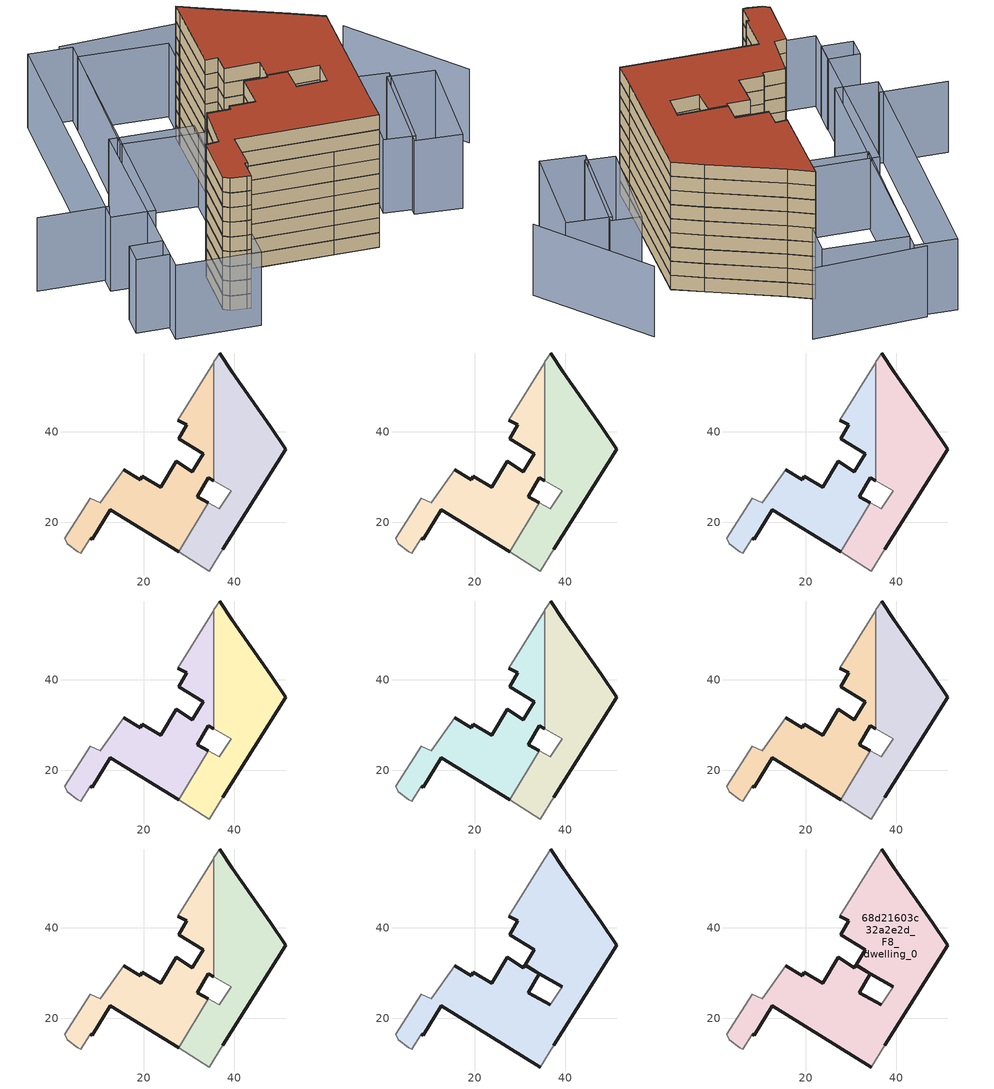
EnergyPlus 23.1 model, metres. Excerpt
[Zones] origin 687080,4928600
68d21603c32a2e2d_F0_dwelling_0
 floor ground (EU_floor_Construction): 27.76,13.46 34.31,24.34 31.87,25.7 34.3,29.91 35.56,29.17 35.56,55.42 35.36,55.11 27.61,42.58 29.59,41.55 27.78,38.45 33.19,35.19 30.81,31.23 27.18,33.52 23.81,27.79 19.72,30.21 19.27,29.44 15.6,31.6 10.41,24.39 8.26,25.37 2.57,16.49 3.14,15.31 5.43,13.56 6.15,13.18 8.18,16.55 8.71,16.24 12.63,22.82 z0
 wall outside (EU_wall_Construction): 35.56,29.17 34.3,29.91 31.87,25.7 34.31,24.34 / 27.76,13.46 12.63,22.82 8.71,16.24 8.18,16.55 / 15.6,31.6 19.27,29.44 19.72,30.21 23.81,27.79 27.18,33.52 30.81,31.23 33.19,35.19 27.78,38.45 29.59,41.55 27.61,42.58 z0:3
 wall adiabatic (EU_wall_Construction): 27.61,42.58 35.36,55.11 35.56,55.42 / 8.18,16.55 6.15,13.18 5.43,13.56 3.14,15.31 2.57,16.49 8.26,25.37 10.41,24.39 15.6,31.6 / 34.31,24.34 27.76,13.46 z0:3
 wall to 68d21603c32a2e2d_F0_dwelling_1 (EU_wall_Construction): 35.56,55.42 35.56,29.17 z0:3
68d21603c32a2e2d_F0_dwelling_1
 floor ground (EU_floor_Construction): 37.5,14.1 51.44,36.17 48.02,41.21 39.54,53.13 36.79,57.41 35.56,55.42 35.56,29.17 39.33,26.98 36.73,22.99 34.31,24.34 27.76,13.46 34.54,9.27 z0
 wall outside (EU_wall_Construction): 36.79,57.41 39.54,53.13 48.02,41.21 51.44,36.17 37.5,14.1 z0:3
 wall adiabatic (EU_wall_Construction): 37.5,14.1 34.54,9.27 27.76,13.46 34.31,24.34 36.73,22.99 39.33,26.98 35.56,29.17 / 35.56,55.42 36.79,57.41 z0:3
68d21603c32a2e2d_F1_dwelling_0
 floor to 68d21603c32a2e2d_F0_dwelling_0 (EU_floor_Construction): 27.76,13.46 34.31,24.34 31.87,25.7 34.3,29.91 35.56,29.17 35.56,55.42 35.36,55.11 27.61,42.58 29.59,41.55 27.78,38.45 33.19,35.19 30.81,31.23 27.18,33.52 23.81,27.79 19.72,30.21 19.27,29.44 15.6,31.6 10.41,24.39 8.26,25.37 2.57,16.49 3.14,15.31 5.43,13.56 6.15,13.18 8.18,16.55 8.71,16.24 12.63,22.82 z3
 wall outside (EU_wall_Construction): 35.56,29.17 34.3,29.91 31.87,25.7 34.31,24.34 / 27.76,13.46 12.63,22.82 8.71,16.24 8.18,16.55 / 15.6,31.6 19.27,29.44 19.72,30.21 23.81,27.79 27.18,33.52 30.81,31.23 33.19,35.19 27.78,38.45 29.59,41.55 27.61,42.58 z3:6
 wall adiabatic (EU_wall_Construction): 27.61,42.58 35.36,55.11 35.56,55.42 / 8.18,16.55 6.15,13.18 5.43,13.56 3.14,15.31 2.57,16.49 8.26,25.37 10.41,24.39 15.6,31.6 / 34.31,24.34 27.76,13.46 z3:6
 wall to 68d21603c32a2e2d_F1_dwelling_1 (EU_wall_Construction): 35.56,55.42 35.56,29.17 z3:6
68d21603c32a2e2d_F1_dwelling_1
 floor to 68d21603c32a2e2d_F0_dwelling_1 (EU_floor_Construction): 37.5,14.1 51.44,36.17 48.02,41.21 39.54,53.13 36.79,57.41 35.56,55.42 35.56,29.17 39.33,26.98 36.73,22.99 34.31,24.34 27.76,13.46 34.54,9.27 z3
 wall outside (EU_wall_Construction): 36.79,57.41 39.54,53.13 48.02,41.21 51.44,36.17 37.5,14.1 z3:6
 wall adiabatic (EU_wall_Construction): 37.5,14.1 34.54,9.27 27.76,13.46 34.31,24.34 36.73,22.99 39.33,26.98 35.56,29.17 / 35.56,55.42 36.79,57.41 z3:6
68d21603c32a2e2d_F2_dwelling_0
 floor to 68d21603c32a2e2d_F1_dwelling_0 (EU_floor_Construction): 27.76,13.46 34.31,24.34 31.87,25.7 34.3,29.91 35.56,29.17 35.56,55.42 35.36,55.11 27.61,42.58 29.59,41.55 27.78,38.45 33.19,35.19 30.81,31.23 27.18,33.52 23.81,27.79 19.72,30.21 19.27,29.44 15.6,31.6 10.41,24.39 8.26,25.37 2.57,16.49 3.14,15.31 5.43,13.56 6.15,13.18 8.18,16.55 8.71,16.24 12.63,22.82 z6
 wall outside (EU_wall_Construction): 35.56,29.17 34.3,29.91 31.87,25.7 34.31,24.34 / 27.76,13.46 12.63,22.82 8.71,16.24 8.18,16.55 / 15.6,31.6 19.27,29.44 19.72,30.21 23.81,27.79 27.18,33.52 30.81,31.23 33.19,35.19 27.78,38.45 29.59,41.55 27.61,42.58 z6:9
 wall adiabatic (EU_wall_Construction): 27.61,42.58 35.36,55.11 35.56,55.42 / 8.18,16.55 6.15,13.18 5.43,13.56 3.14,15.31 2.57,16.49 8.26,25.37 10.41,24.39 15.6,31.6 / 34.31,24.34 27.76,13.46 z6:9
 wall to 68d21603c32a2e2d_F2_dwelling_1 (EU_wall_Construction): 35.56,55.42 35.56,29.17 z6:9
68d21603c32a2e2d_F2_dwelling_1
 floor to 68d21603c32a2e2d_F1_dwelling_1 (EU_floor_Construction): 37.5,14.1 51.44,36.17 48.02,41.21 39.54,53.13 36.79,57.41 35.56,55.42 35.56,29.17 39.33,26.98 36.73,22.99 34.31,24.34 27.76,13.46 34.54,9.27 z6
 wall outside (EU_wall_Construction): 36.79,57.41 39.54,53.13 48.02,41.21 51.44,36.17 37.5,14.1 z6:9
 wall adiabatic (EU_wall_Construction): 37.5,14.1 34.54,9.27 27.76,13.46 34.31,24.34 36.73,22.99 39.33,26.98 35.56,29.17 / 35.56,55.42 36.79,57.41 z6:9
68d21603c32a2e2d_F3_dwelling_0
 floor to 68d21603c32a2e2d_F2_dwelling_0 (EU_floor_Construction): 27.76,13.46 34.31,24.34 31.87,25.7 34.3,29.91 35.56,29.17 35.56,55.42 35.36,55.11 27.61,42.58 29.59,41.55 27.78,38.45 33.19,35.19 30.81,31.23 27.18,33.52 23.81,27.79 19.72,30.21 19.27,29.44 15.6,31.6 10.41,24.39 8.26,25.37 2.57,16.49 3.14,15.31 5.43,13.56 6.15,13.18 8.18,16.55 8.71,16.24 12.63,22.82 z9
 wall outside (EU_wall_Construction): 35.56,29.17 34.3,29.91 31.87,25.7 34.31,24.34 / 27.76,13.46 12.63,22.82 8.71,16.24 8.18,16.55 / 15.6,31.6 19.27,29.44 19.72,30.21 23.81,27.79 27.18,33.52 30.81,31.23 33.19,35.19 27.78,38.45 29.59,41.55 27.61,42.58 z9:12
 wall adiabatic (EU_wall_Construction): 27.61,42.58 35.36,55.11 35.56,55.42 / 8.18,16.55 6.15,13.18 5.43,13.56 3.14,15.31 2.57,16.49 8.26,25.37 10.41,24.39 15.6,31.6 / 34.31,24.34 27.76,13.46 z9:12
 wall to 68d21603c32a2e2d_F3_dwelling_1 (EU_wall_Construction): 35.56,55.42 35.56,29.17 z9:12
68d21603c32a2e2d_F3_dwelling_1
 floor to 68d21603c32a2e2d_F2_dwelling_1 (EU_floor_Construction): 37.5,14.1 51.44,36.17 48.02,41.21 39.54,53.13 36.79,57.41 35.56,55.42 35.56,29.17 39.33,26.98 36.73,22.99 34.31,24.34 27.76,13.46 34.54,9.27 z9
 wall outside (EU_wall_Construction): 36.79,57.41 39.54,53.13 48.02,41.21 51.44,36.17 37.5,14.1 z9:12
 wall adiabatic (EU_wall_Construction): 37.5,14.1 34.54,9.27 27.76,13.46 34.31,24.34 36.73,22.99 39.33,26.98 35.56,29.17 / 35.56,55.42 36.79,57.41 z9:12
68d21603c32a2e2d_F4_dwelling_0
 floor to 68d21603c32a2e2d_F3_dwelling_0 (EU_floor_Construction): 27.76,13.46 34.31,24.34 31.87,25.7 34.3,29.91 35.56,29.17 35.56,55.42 35.36,55.11 27.61,42.58 29.59,41.55 27.78,38.45 33.19,35.19 30.81,31.23 27.18,33.52 23.81,27.79 19.72,30.21 19.27,29.44 15.6,31.6 10.41,24.39 8.26,25.37 2.57,16.49 3.14,15.31 5.43,13.56 6.15,13.18 8.18,16.55 8.71,16.24 12.63,22.82 z12
 wall outside (EU_wall_Construction): 35.56,29.17 34.3,29.91 31.87,25.7 34.31,24.34 / 27.76,13.46 12.63,22.82 8.71,16.24 8.18,16.55 / 15.6,31.6 19.27,29.44 19.72,30.21 23.81,27.79 27.18,33.52 30.81,31.23 33.19,35.19 27.78,38.45 29.59,41.55 27.61,42.58 z12:15
 wall adiabatic (EU_wall_Construction): 27.61,42.58 35.36,55.11 35.56,55.42 / 8.18,16.55 6.15,13.18 5.43,13.56 3.14,15.31 2.57,16.49 8.26,25.37 10.41,24.39 15.6,31.6 / 34.31,24.34 27.76,13.46 z12:15
 wall to 68d21603c32a2e2d_F4_dwelling_1 (EU_wall_Construction): 35.56,55.42 35.56,29.17 z12:15
68d21603c32a2e2d_F4_dwelling_1
 floor to 68d21603c32a2e2d_F3_dwelling_1 (EU_floor_Construction): 37.5,14.1 51.44,36.17 48.02,41.21 39.54,53.13 36.79,57.41 35.56,55.42 35.56,29.17 39.33,26.98 36.73,22.99 34.31,24.34 27.76,13.46 34.54,9.27 z12
 wall outside (EU_wall_Construction): 36.79,57.41 39.54,53.13 48.02,41.21 51.44,36.17 37.5,14.1 z12:15
 wall adiabatic (EU_wall_Construction): 37.5,14.1 34.54,9.27 27.76,13.46 34.31,24.34 36.73,22.99 39.33,26.98 35.56,29.17 / 35.56,55.42 36.79,57.41 z12:15
68d21603c32a2e2d_F5_dwelling_0
 floor to 68d21603c32a2e2d_F4_dwelling_0 (EU_floor_Construction): 27.76,13.46 34.31,24.34 31.87,25.7 34.3,29.91 35.56,29.17 35.56,55.42 35.36,55.11 27.61,42.58 29.59,41.55 27.78,38.45 33.19,35.19 30.81,31.23 27.18,33.52 23.81,27.79 19.72,30.21 19.27,29.44 15.6,31.6 10.41,24.39 8.26,25.37 2.57,16.49 3.14,15.31 5.43,13.56 6.15,13.18 8.18,16.55 8.71,16.24 12.63,22.82 z15
 wall outside (EU_wall_Construction): 35.56,29.17 34.3,29.91 31.87,25.7 34.31,24.34 / 27.76,13.46 12.63,22.82 8.71,16.24 8.18,16.55 / 15.6,31.6 19.27,29.44 19.72,30.21 23.81,27.79 27.18,33.52 30.81,31.23 33.19,35.19 27.78,38.45 29.59,41.55 27.61,42.58 z15:18
 wall adiabatic (EU_wall_Construction): 27.61,42.58 35.36,55.11 35.56,55.42 / 8.18,16.55 6.15,13.18 5.43,13.56 3.14,15.31 2.57,16.49 8.26,25.37 10.41,24.39 15.6,31.6 / 34.31,24.34 27.76,13.46 z15:18
 wall to 68d21603c32a2e2d_F5_dwelling_1 (EU_wall_Construction): 35.56,55.42 35.56,29.17 z15:18
68d21603c32a2e2d_F5_dwelling_1
 floor to 68d21603c32a2e2d_F4_dwelling_1 (EU_floor_Construction): 37.5,14.1 51.44,36.17 48.02,41.21 39.54,53.13 36.79,57.41 35.56,55.42 35.56,29.17 39.33,26.98 36.73,22.99 34.31,24.34 27.76,13.46 34.54,9.27 z15
 wall outside (EU_wall_Construction): 36.79,57.41 39.54,53.13 48.02,41.21 51.44,36.17 37.5,14.1 z15:18
 wall adiabatic (EU_wall_Construction): 37.5,14.1 34.54,9.27 27.76,13.46 34.31,24.34 36.73,22.99 39.33,26.98 35.56,29.17 / 35.56,55.42 36.79,57.41 z15:18
68d21603c32a2e2d_F6_dwelling_0
 floor to 68d21603c32a2e2d_F5_dwelling_0 (EU_floor_Construction): 27.76,13.46 34.31,24.34 31.87,25.7 34.3,29.91 35.56,29.17 35.56,55.42 35.36,55.11 27.61,42.58 29.59,41.55 27.78,38.45 33.19,35.19 30.81,31.23 27.18,33.52 23.81,27.79 19.72,30.21 19.27,29.44 15.6,31.6 10.41,24.39 8.26,25.37 2.57,16.49 3.14,15.31 5.43,13.56 6.15,13.18 8.18,16.55 8.71,16.24 12.63,22.82 z18
 wall outside (EU_wall_Construction): 35.56,29.17 34.3,29.91 31.87,25.7 34.31,24.34 / 27.76,13.46 12.63,22.82 8.71,16.24 8.18,16.55 / 15.6,31.6 19.27,29.44 19.72,30.21 23.81,27.79 27.18,33.52 30.81,31.23 33.19,35.19 27.78,38.45 29.59,41.55 27.61,42.58 z18:21
 wall adiabatic (EU_wall_Construction): 27.61,42.58 35.36,55.11 35.56,55.42 / 8.18,16.55 6.15,13.18 5.43,13.56 3.14,15.31 2.57,16.49 8.26,25.37 10.41,24.39 15.6,31.6 / 34.31,24.34 27.76,13.46 z18:21
 wall to 68d21603c32a2e2d_F6_dwelling_1 (EU_wall_Construction): 35.56,55.42 35.56,29.17 z18:21
 roof outside (EU_roof_Construction): 34.3,29.9 34.28,29.86 31.13,31.75 30.81,31.23 31.15,31.79 z21
68d21603c32a2e2d_F6_dwelling_1
 floor to 68d21603c32a2e2d_F5_dwelling_1 (EU_floor_Construction): 37.5,14.1 51.44,36.17 48.02,41.21 39.54,53.13 36.79,57.41 35.56,55.42 35.56,29.17 39.33,26.98 36.73,22.99 34.31,24.34 27.76,13.46 34.54,9.27 z18
 wall outside (EU_wall_Construction): 36.79,57.41 39.54,53.13 48.02,41.21 51.44,36.17 37.5,14.1 z18:21
 wall adiabatic (EU_wall_Construction): 37.5,14.1 34.54,9.27 27.76,13.46 34.31,24.34 36.73,22.99 39.33,26.98 35.56,29.17 / 35.56,55.42 36.79,57.41 z18:21
68d21603c32a2e2d_F7_dwelling_0
 floor to 68d21603c32a2e2d_F6_dwelling_0 (EU_floor_Construction): 35.56,29.17 35.56,55.42 35.36,55.11 27.61,42.58 29.59,41.55 27.78,38.45 33.19,35.19 31.15,31.79 34.3,29.91 z21; 27.76,13.46 34.31,24.34 31.87,25.7 34.28,29.86 31.13,31.75 30.81,31.23 27.18,33.52 23.81,27.79 19.72,30.21 19.27,29.44 15.6,31.6 10.41,24.39 8.26,25.37 2.57,16.49 3.14,15.31 5.43,13.56 6.15,13.18 8.18,16.55 8.71,16.24 12.63,22.82 z21
 floor to 68d21603c32a2e2d_F6_dwelling_1 (EU_floor_Construction): 37.5,14.1 51.44,36.17 48.02,41.21 39.54,53.13 36.79,57.41 35.56,55.42 35.56,29.17 39.33,26.98 36.73,22.99 34.31,24.34 27.76,13.46 34.54,9.27 z21
 wall outside (EU_wall_Construction): 39.33,26.98 34.3,29.9 31.15,31.79 33.19,35.19 27.78,38.45 29.59,41.55 27.61,42.58 / 36.79,57.41 39.54,53.13 48.02,41.21 51.44,36.17 37.5,14.1 / 34.54,9.27 12.63,22.82 8.71,16.24 8.18,16.55 / 15.6,31.6 19.27,29.44 19.72,30.21 23.81,27.79 27.18,33.52 30.81,31.23 31.13,31.75 34.28,29.86 31.87,25.7 36.73,22.99 z21:24
 wall adiabatic (EU_wall_Construction): 36.73,22.99 39.33,26.98 / 27.61,42.58 35.36,55.11 36.79,57.41 / 37.5,14.1 34.54,9.27 / 8.18,16.55 6.15,13.18 5.43,13.56 3.14,15.31 2.57,16.49 8.26,25.37 10.41,24.39 15.6,31.6 z21:24
68d21603c32a2e2d_F8_dwelling_0
 floor to 68d21603c32a2e2d_F7_dwelling_0 (EU_floor_Construction): 37.5,14.1 51.44,36.17 48.02,41.21 39.54,53.13 36.79,57.41 35.36,55.11 27.61,42.58 29.59,41.55 27.78,38.45 33.19,35.19 31.15,31.79 34.3,29.9 39.33,26.98 36.73,22.99 31.87,25.7 34.28,29.86 31.13,31.75 30.81,31.23 27.18,33.52 23.81,27.79 19.72,30.21 19.27,29.44 15.6,31.6 10.41,24.39 8.26,25.37 2.57,16.49 3.14,15.31 5.43,13.56 6.15,13.18 8.18,16.55 8.71,16.24 12.63,22.82 34.54,9.27 z24
 wall outside (EU_wall_Construction): 39.33,26.98 34.3,29.9 31.15,31.79 33.19,35.19 27.78,38.45 29.59,41.55 27.61,42.58 / 36.79,57.41 39.54,53.13 48.02,41.21 51.44,36.17 37.5,14.1 / 34.54,9.27 12.63,22.82 8.71,16.24 8.18,16.55 / 15.6,31.6 19.27,29.44 19.72,30.21 23.81,27.79 27.18,33.52 30.81,31.23 31.13,31.75 34.28,29.86 31.87,25.7 36.73,22.99 z24:27
 wall adiabatic (EU_wall_Construction): 36.73,22.99 39.33,26.98 / 27.61,42.58 35.36,55.11 36.79,57.41 / 37.5,14.1 34.54,9.27 / 8.18,16.55 6.15,13.18 5.43,13.56 3.14,15.31 2.57,16.49 8.26,25.37 10.41,24.39 15.6,31.6 z24:27
 roof outside (EU_roof_Construction): 39.54,53.13 48.02,41.21 51.44,36.17 37.5,14.1 34.54,9.27 12.63,22.82 8.71,16.24 8.18,16.55 6.15,13.18 5.43,13.56 3.14,15.31 2.57,16.49 8.26,25.37 10.41,24.39 15.6,31.6 19.27,29.44 19.72,30.21 23.81,27.79 27.18,33.52 30.81,31.23 31.13,31.75 34.28,29.86 31.87,25.7 36.73,22.99 39.33,26.98 34.3,29.9 31.15,31.79 33.19,35.19 27.78,38.45 29.59,41.55 27.61,42.58 35.36,55.11 36.79,57.41 z27
shading: 68.8,19.13 64.72,44.03 / -3.32,37.08 -14.01,43.9 / 46.72,65.46 27.97,75.92 / 64.71,23.15 53.01,6.58 / 53.01,6.58 46.09,11.47 / 46.09,11.47 57.78,28.04 / 57.78,28.04 64.71,23.15 / 42.82,15.66 54.34,31.91 / 54.34,31.91 59,28.6 / 59,28.6 47.47,12.36 / 47.47,12.36 42.82,15.66 / -10.33,26.37 -5.31,23.19 / -5.31,23.19 -7.61,19.56 / -7.61,19.56 -12.63,22.75 / -12.63,22.75 -10.33,26.37 / 3.28,8.45 -9.54,16.56 / -9.54,16.56 12.08,50.73 / 12.08,50.73 24.9,42.63 / 24.9,42.63 3.28,8.45 / 29.36,74.09 0.9,30.3 / 0.9,30.3 -5.75,34.62 / -5.75,34.62 22.71,78.41 / 22.71,78.41 29.36,74.09 / 12.21,48.25 27.7,71.53 / 27.7,71.53 40.99,62.69 / 40.99,62.69 25.5,39.41 / 25.5,39.41 12.21,48.25 z0:15
[Building]
EU S2 Campaign: North Axis=0; Terrain=City; Solar Distribution=FullExterior
[Site:Location]
Bologna: Latitude=44.5; Longitude=11.25; Time Zone=1; Elevation=37
[SizingPeriod:WeatherFileDays]
AnnualSizingPeriod: Begin Month=1; Begin Day of Month=1; End Month=12; End Day of Month=31; Day of Week for Start Day=Monday; Use Weather File Daylight Saving Period=No; Use Weather File Rain and Snow Indicators=No
[MATERIAL]
EU_InternalMass_Material: Roughness=MediumRough; Thickness=0.1; Conductivity=1; Density=1800; Specific Heat=900; Thermal Absorptance=0.9; Solar Absorptance=0.7; Visible Absorptance=0.7
[MATERIAL:NOMASS] Roughness=MediumRough; Thermal Absorptance=0.9; Solar Absorptance=0.7; Visible Absorptance=0.7
Name | Thermal Resistance
EU_wall_NoMass | 0.905828
EU_roof_NoMass | 0.37593
EU_floor_NoMass | 0.67114
[CONSTRUCTION]
EU_wall_Construction: EU_wall_NoMass
EU_roof_Construction: EU_roof_NoMass
EU_floor_Construction: EU_floor_NoMass
EU_InternalMass_Construction: EU_InternalMass_Material
[ZONE] Type=1; Multiplier=1; Ceiling Height=autocalculate; Floor Area=autocalculate; Part of Total Floor Area=Yes
Name | Volume
68d21603c32a2e2d_F0_dwelling_0; 68d21603c32a2e2d_F1_dwelling_0; 68d21603c32a2e2d_F2_dwelling_0; 68d21603c32a2e2d_F3_dwelling_0; 68d21603c32a2e2d_F4_dwelling_0; 68d21603c32a2e2d_F5_dwelling_0; 68d21603c32a2e2d_F6_dwelling_0 | 1296.06
68d21603c32a2e2d_F7_dwelling_0 | 2591.54
68d21603c32a2e2d_F8_dwelling_0 | 2591.56
68d21603c32a2e2d_F0_dwelling_1; 68d21603c32a2e2d_F1_dwelling_1; 68d21603c32a2e2d_F2_dwelling_1; 68d21603c32a2e2d_F3_dwelling_1; 68d21603c32a2e2d_F4_dwelling_1; 68d21603c32a2e2d_F5_dwelling_1; 68d21603c32a2e2d_F6_dwelling_1 | 1296.03
[INTERNALMASS] Construction=EU_InternalMass_Construction
Name | Zone or ZoneList | Surface Area
68d21603c32a2e2d_F0_dwelling_0_EU_InternalMass | 68d21603c32a2e2d_F0_dwelling_0 | 432.018
68d21603c32a2e2d_F0_dwelling_1_EU_InternalMass | 68d21603c32a2e2d_F0_dwelling_1 | 432.009
68d21603c32a2e2d_F1_dwelling_0_EU_InternalMass | 68d21603c32a2e2d_F1_dwelling_0 | 432.018
68d21603c32a2e2d_F1_dwelling_1_EU_InternalMass | 68d21603c32a2e2d_F1_dwelling_1 | 432.009
68d21603c32a2e2d_F2_dwelling_0_EU_InternalMass | 68d21603c32a2e2d_F2_dwelling_0 | 432.018
68d21603c32a2e2d_F2_dwelling_1_EU_InternalMass | 68d21603c32a2e2d_F2_dwelling_1 | 432.009
68d21603c32a2e2d_F3_dwelling_0_EU_InternalMass | 68d21603c32a2e2d_F3_dwelling_0 | 432.018
68d21603c32a2e2d_F3_dwelling_1_EU_InternalMass | 68d21603c32a2e2d_F3_dwelling_1 | 432.009
68d21603c32a2e2d_F4_dwelling_0_EU_InternalMass | 68d21603c32a2e2d_F4_dwelling_0 | 432.018
68d21603c32a2e2d_F4_dwelling_1_EU_InternalMass | 68d21603c32a2e2d_F4_dwelling_1 | 432.009
68d21603c32a2e2d_F5_dwelling_0_EU_InternalMass | 68d21603c32a2e2d_F5_dwelling_0 | 432.018
68d21603c32a2e2d_F5_dwelling_1_EU_InternalMass | 68d21603c32a2e2d_F5_dwelling_1 | 432.009
68d21603c32a2e2d_F6_dwelling_0_EU_InternalMass | 68d21603c32a2e2d_F6_dwelling_0 | 432.018
68d21603c32a2e2d_F6_dwelling_1_EU_InternalMass | 68d21603c32a2e2d_F6_dwelling_1 | 432.009
68d21603c32a2e2d_F7_dwelling_0_EU_InternalMass | 68d21603c32a2e2d_F7_dwelling_0 | 863.842
68d21603c32a2e2d_F8_dwelling_0_EU_InternalMass | 68d21603c32a2e2d_F8_dwelling_0 | 863.842
[OTHEREQUIPMENT] Fuel Type=Electricity; Design Level Calculation Method=Watts/Area; Power per Zone Floor Area=1; Fraction Latent=0; Fraction Radiant=0; Fraction Lost=0; Carbon Dioxide Generation Rate=0; EndUse Subcategory=EU_Step8_InternalGains
Name | Zone or ZoneList or Space or SpaceList | Schedule
EU_Step8_InternalGain_68d21603c32a2e2d_F0_dwelling_0_f000 | 68d21603c32a2e2d_F0_dwelling_0 | EU_Step8_GainSchedule_68d21603c32a2e2d_F0_dwelling_0_f000
EU_Step8_InternalGain_68d21603c32a2e2d_F0_dwelling_1_f000 | 68d21603c32a2e2d_F0_dwelling_1 | EU_Step8_GainSchedule_68d21603c32a2e2d_F0_dwelling_1_f000
EU_Step8_InternalGain_68d21603c32a2e2d_F1_dwelling_0_f000 | 68d21603c32a2e2d_F1_dwelling_0 | EU_Step8_GainSchedule_68d21603c32a2e2d_F1_dwelling_0_f000
EU_Step8_InternalGain_68d21603c32a2e2d_F1_dwelling_1_f000 | 68d21603c32a2e2d_F1_dwelling_1 | EU_Step8_GainSchedule_68d21603c32a2e2d_F1_dwelling_1_f000
EU_Step8_InternalGain_68d21603c32a2e2d_F2_dwelling_0_f000 | 68d21603c32a2e2d_F2_dwelling_0 | EU_Step8_GainSchedule_68d21603c32a2e2d_F2_dwelling_0_f000
EU_Step8_InternalGain_68d21603c32a2e2d_F2_dwelling_1_f000 | 68d21603c32a2e2d_F2_dwelling_1 | EU_Step8_GainSchedule_68d21603c32a2e2d_F2_dwelling_1_f000
EU_Step8_InternalGain_68d21603c32a2e2d_F3_dwelling_0_f000 | 68d21603c32a2e2d_F3_dwelling_0 | EU_Step8_GainSchedule_68d21603c32a2e2d_F3_dwelling_0_f000
EU_Step8_InternalGain_68d21603c32a2e2d_F3_dwelling_1_f000 | 68d21603c32a2e2d_F3_dwelling_1 | EU_Step8_GainSchedule_68d21603c32a2e2d_F3_dwelling_1_f000
EU_Step8_InternalGain_68d21603c32a2e2d_F4_dwelling_0_f000 | 68d21603c32a2e2d_F4_dwelling_0 | EU_Step8_GainSchedule_68d21603c32a2e2d_F4_dwelling_0_f000
EU_Step8_InternalGain_68d21603c32a2e2d_F4_dwelling_1_f000 | 68d21603c32a2e2d_F4_dwelling_1 | EU_Step8_GainSchedule_68d21603c32a2e2d_F4_dwelling_1_f000
EU_Step8_InternalGain_68d21603c32a2e2d_F5_dwelling_0_f000 | 68d21603c32a2e2d_F5_dwelling_0 | EU_Step8_GainSchedule_68d21603c32a2e2d_F5_dwelling_0_f000
EU_Step8_InternalGain_68d21603c32a2e2d_F5_dwelling_1_f000 | 68d21603c32a2e2d_F5_dwelling_1 | EU_Step8_GainSchedule_68d21603c32a2e2d_F5_dwelling_1_f000
EU_Step8_InternalGain_68d21603c32a2e2d_F6_dwelling_0_f000 | 68d21603c32a2e2d_F6_dwelling_0 | EU_Step8_GainSchedule_68d21603c32a2e2d_F6_dwelling_0_f000
EU_Step8_InternalGain_68d21603c32a2e2d_F6_dwelling_1_f000 | 68d21603c32a2e2d_F6_dwelling_1 | EU_Step8_GainSchedule_68d21603c32a2e2d_F6_dwelling_1_f000
EU_Step8_InternalGain_68d21603c32a2e2d_F7_dwelling_0_f000 | 68d21603c32a2e2d_F7_dwelling_0 | EU_Step8_GainSchedule_68d21603c32a2e2d_F7_dwelling_0_f000
EU_Step8_InternalGain_68d21603c32a2e2d_F8_dwelling_0_f000 | 68d21603c32a2e2d_F8_dwelling_0 | EU_Step8_GainSchedule_68d21603c32a2e2d_F8_dwelling_0_f000
[ZONEVENTILATION:DESIGNFLOWRATE] Schedule=EU_AlwaysOn; Design Flow Rate Calculation Method=AirChanges/Hour; Air Changes per Hour=0.73129; Ventilation Type=Natural; Fan Pressure Rise=0; Fan Total Efficiency=1; Constant Term Coefficient=1; Temperature Term Coefficient=0; Velocity Term Coefficient=0; Velocity Squared Term Coefficient=0; Minimum Indoor Temperature=-100; Maximum Indoor Temperature=100; Delta Temperature=-100; Minimum Outdoor Temperature=-100; Maximum Outdoor Temperature=100; Maximum Wind Speed=40
Name | Zone or ZoneList or Space or SpaceList
EU_ConstantAir_68d21603c32a2e2d_F0_dwelling_0 | 68d21603c32a2e2d_F0_dwelling_0
EU_ConstantAir_68d21603c32a2e2d_F0_dwelling_1 | 68d21603c32a2e2d_F0_dwelling_1
EU_ConstantAir_68d21603c32a2e2d_F1_dwelling_0 | 68d21603c32a2e2d_F1_dwelling_0
EU_ConstantAir_68d21603c32a2e2d_F1_dwelling_1 | 68d21603c32a2e2d_F1_dwelling_1
EU_ConstantAir_68d21603c32a2e2d_F2_dwelling_0 | 68d21603c32a2e2d_F2_dwelling_0
EU_ConstantAir_68d21603c32a2e2d_F2_dwelling_1 | 68d21603c32a2e2d_F2_dwelling_1
EU_ConstantAir_68d21603c32a2e2d_F3_dwelling_0 | 68d21603c32a2e2d_F3_dwelling_0
EU_ConstantAir_68d21603c32a2e2d_F3_dwelling_1 | 68d21603c32a2e2d_F3_dwelling_1
EU_ConstantAir_68d21603c32a2e2d_F4_dwelling_0 | 68d21603c32a2e2d_F4_dwelling_0
EU_ConstantAir_68d21603c32a2e2d_F4_dwelling_1 | 68d21603c32a2e2d_F4_dwelling_1
EU_ConstantAir_68d21603c32a2e2d_F5_dwelling_0 | 68d21603c32a2e2d_F5_dwelling_0
EU_ConstantAir_68d21603c32a2e2d_F5_dwelling_1 | 68d21603c32a2e2d_F5_dwelling_1
EU_ConstantAir_68d21603c32a2e2d_F6_dwelling_0 | 68d21603c32a2e2d_F6_dwelling_0
EU_ConstantAir_68d21603c32a2e2d_F6_dwelling_1 | 68d21603c32a2e2d_F6_dwelling_1
EU_ConstantAir_68d21603c32a2e2d_F7_dwelling_0 | 68d21603c32a2e2d_F7_dwelling_0
EU_ConstantAir_68d21603c32a2e2d_F8_dwelling_0 | 68d21603c32a2e2d_F8_dwelling_0
[HVACTEMPLATE:THERMOSTAT] Constant Heating Setpoint=20; Constant Cooling Setpoint=50
EU_HeatOnly_68d21603c32a2e2d_F0_dwelling_0; EU_HeatOnly_68d21603c32a2e2d_F0_dwelling_1; EU_HeatOnly_68d21603c32a2e2d_F1_dwelling_0; EU_HeatOnly_68d21603c32a2e2d_F1_dwelling_1; EU_HeatOnly_68d21603c32a2e2d_F2_dwelling_0; EU_HeatOnly_68d21603c32a2e2d_F2_dwelling_1; EU_HeatOnly_68d21603c32a2e2d_F3_dwelling_0; EU_HeatOnly_68d21603c32a2e2d_F3_dwelling_1; EU_HeatOnly_68d21603c32a2e2d_F4_dwelling_0; EU_HeatOnly_68d21603c32a2e2d_F4_dwelling_1; EU_HeatOnly_68d21603c32a2e2d_F5_dwelling_0; EU_HeatOnly_68d21603c32a2e2d_F5_dwelling_1; EU_HeatOnly_68d21603c32a2e2d_F6_dwelling_0; EU_HeatOnly_68d21603c32a2e2d_F6_dwelling_1; EU_HeatOnly_68d21603c32a2e2d_F7_dwelling_0; EU_HeatOnly_68d21603c32a2e2d_F8_dwelling_0
[HVACTEMPLATE:ZONE:IDEALLOADSAIRSYSTEM] System Availability Schedule=EU_AlwaysOn; Maximum Heating Supply Air Temperature=50; Minimum Cooling Supply Air Temperature=13; Maximum Heating Supply Air Humidity Ratio=0.0156; Minimum Cooling Supply Air Humidity Ratio=0.0077; Heating Limit=NoLimit; Cooling Limit=NoLimit; Heating Availability Schedule=EU_AlwaysOn; Cooling Availability Schedule=EU_CoolingOff; Dehumidification Control Type=ConstantSensibleHeatRatio; Cooling Sensible Heat Ratio=0.7; Dehumidification Setpoint=60; Humidification Control Type=None; Humidification Setpoint=30; Outdoor Air Method=None; Outdoor Air Flow Rate per Person=0.00944; Outdoor Air Flow Rate per Zone Floor Area=0; Outdoor Air Flow Rate per Zone=0; Demand Controlled Ventilation Type=None; Outdoor Air Economizer Type=NoEconomizer; Heat Recovery Type=None; Sensible Heat Recovery Effectiveness=0.7; Latent Heat Recovery Effectiveness=0.65
Name | Template Thermostat
68d21603c32a2e2d_F0_dwelling_0 | EU_HeatOnly_68d21603c32a2e2d_F0_dwelling_0
68d21603c32a2e2d_F0_dwelling_1 | EU_HeatOnly_68d21603c32a2e2d_F0_dwelling_1
68d21603c32a2e2d_F1_dwelling_0 | EU_HeatOnly_68d21603c32a2e2d_F1_dwelling_0
68d21603c32a2e2d_F1_dwelling_1 | EU_HeatOnly_68d21603c32a2e2d_F1_dwelling_1
68d21603c32a2e2d_F2_dwelling_0 | EU_HeatOnly_68d21603c32a2e2d_F2_dwelling_0
68d21603c32a2e2d_F2_dwelling_1 | EU_HeatOnly_68d21603c32a2e2d_F2_dwelling_1
68d21603c32a2e2d_F3_dwelling_0 | EU_HeatOnly_68d21603c32a2e2d_F3_dwelling_0
68d21603c32a2e2d_F3_dwelling_1 | EU_HeatOnly_68d21603c32a2e2d_F3_dwelling_1
68d21603c32a2e2d_F4_dwelling_0 | EU_HeatOnly_68d21603c32a2e2d_F4_dwelling_0
68d21603c32a2e2d_F4_dwelling_1 | EU_HeatOnly_68d21603c32a2e2d_F4_dwelling_1
68d21603c32a2e2d_F5_dwelling_0 | EU_HeatOnly_68d21603c32a2e2d_F5_dwelling_0
68d21603c32a2e2d_F5_dwelling_1 | EU_HeatOnly_68d21603c32a2e2d_F5_dwelling_1
68d21603c32a2e2d_F6_dwelling_0 | EU_HeatOnly_68d21603c32a2e2d_F6_dwelling_0
68d21603c32a2e2d_F6_dwelling_1 | EU_HeatOnly_68d21603c32a2e2d_F6_dwelling_1
68d21603c32a2e2d_F7_dwelling_0 | EU_HeatOnly_68d21603c32a2e2d_F7_dwelling_0
68d21603c32a2e2d_F8_dwelling_0 | EU_HeatOnly_68d21603c32a2e2d_F8_dwelling_0
[SIZING:ZONE] Zone Cooling Design Supply Air Temperature Input Method=SupplyAirTemperature; Zone Cooling Design Supply Air Temperature=13; Zone Heating Design Supply Air Temperature Input Method=SupplyAirTemperature; Zone Heating Design Supply Air Temperature=50; Zone Cooling Design Supply Air Humidity Ratio=0.008; Zone Heating Design Supply Air Humidity Ratio=0.008; Cooling Design Air Flow Method=DesignDay; Cooling Design Air Flow Rate=0; Cooling Minimum Air Flow per Zone Floor Area=0.000762; Cooling Minimum Air Flow=0; Cooling Minimum Air Flow Fraction=0.2; Heating Design Air Flow Method=DesignDay; Heating Design Air Flow Rate=0; Heating Maximum Air Flow per Zone Floor Area=0.002032; Heating Maximum Air Flow=0.141576; Heating Maximum Air Flow Fraction=0.3; Account for Dedicated Outdoor Air System=No; Dedicated Outdoor Air System Control Strategy=NeutralSupplyAir; Dedicated Outdoor Air Low Setpoint Temperature for Design=autosize; Dedicated Outdoor Air High Setpoint Temperature for Design=autosize; Zone Load Sizing Method=Sensible Load Only No Latent Load; Zone Latent Cooling Design Supply Air Humidity Ratio Input Method=HumidityRatioDifference; Zone Cooling Design Supply Air Humidity Ratio Difference=0.005; Zone Latent Heating Design Supply Air Humidity Ratio Input Method=HumidityRatioDifference; Zone Humidification Design Supply Air Humidity Ratio Difference=0.005
68d21603c32a2e2d_F0_dwelling_0; 68d21603c32a2e2d_F0_dwelling_1; 68d21603c32a2e2d_F1_dwelling_0; 68d21603c32a2e2d_F1_dwelling_1; 68d21603c32a2e2d_F2_dwelling_0; 68d21603c32a2e2d_F2_dwelling_1; 68d21603c32a2e2d_F3_dwelling_0; 68d21603c32a2e2d_F3_dwelling_1; 68d21603c32a2e2d_F4_dwelling_0; 68d21603c32a2e2d_F4_dwelling_1; 68d21603c32a2e2d_F5_dwelling_0; 68d21603c32a2e2d_F5_dwelling_1; 68d21603c32a2e2d_F6_dwelling_0; 68d21603c32a2e2d_F6_dwelling_1; 68d21603c32a2e2d_F7_dwelling_0; 68d21603c32a2e2d_F8_dwelling_0
[SCHEDULE:CONSTANT]
Name | Hourly Value
EU_AlwaysOn | 1
EU_CoolingOff | 0
[SCHEDULE:FILE] Column Number=1; Rows to Skip at Top=0; Number of Hours of Data=8760; Column Separator=Comma; Interpolate to Timestep=No; Minutes per Item=60; Adjust Schedule for Daylight Savings=Yes
Name | File
EU_Step8_GainSchedule_68d21603c32a2e2d_F0_dwelling_0_f000 | ../../schedules/68d21603c32a2e2d/68d21603c32a2e2d_F0_dwelling_0_f000_gain.csv
EU_Step8_GainSchedule_68d21603c32a2e2d_F0_dwelling_1_f000 | ../../schedules/68d21603c32a2e2d/68d21603c32a2e2d_F0_dwelling_1_f000_gain.csv
EU_Step8_GainSchedule_68d21603c32a2e2d_F1_dwelling_0_f000 | ../../schedules/68d21603c32a2e2d/68d21603c32a2e2d_F1_dwelling_0_f000_gain.csv
EU_Step8_GainSchedule_68d21603c32a2e2d_F1_dwelling_1_f000 | ../../schedules/68d21603c32a2e2d/68d21603c32a2e2d_F1_dwelling_1_f000_gain.csv
EU_Step8_GainSchedule_68d21603c32a2e2d_F2_dwelling_0_f000 | ../../schedules/68d21603c32a2e2d/68d21603c32a2e2d_F2_dwelling_0_f000_gain.csv
EU_Step8_GainSchedule_68d21603c32a2e2d_F2_dwelling_1_f000 | ../../schedules/68d21603c32a2e2d/68d21603c32a2e2d_F2_dwelling_1_f000_gain.csv
EU_Step8_GainSchedule_68d21603c32a2e2d_F3_dwelling_0_f000 | ../../schedules/68d21603c32a2e2d/68d21603c32a2e2d_F3_dwelling_0_f000_gain.csv
EU_Step8_GainSchedule_68d21603c32a2e2d_F3_dwelling_1_f000 | ../../schedules/68d21603c32a2e2d/68d21603c32a2e2d_F3_dwelling_1_f000_gain.csv
EU_Step8_GainSchedule_68d21603c32a2e2d_F4_dwelling_0_f000 | ../../schedules/68d21603c32a2e2d/68d21603c32a2e2d_F4_dwelling_0_f000_gain.csv
EU_Step8_GainSchedule_68d21603c32a2e2d_F4_dwelling_1_f000 | ../../schedules/68d21603c32a2e2d/68d21603c32a2e2d_F4_dwelling_1_f000_gain.csv
EU_Step8_GainSchedule_68d21603c32a2e2d_F5_dwelling_0_f000 | ../../schedules/68d21603c32a2e2d/68d21603c32a2e2d_F5_dwelling_0_f000_gain.csv
EU_Step8_GainSchedule_68d21603c32a2e2d_F5_dwelling_1_f000 | ../../schedules/68d21603c32a2e2d/68d21603c32a2e2d_F5_dwelling_1_f000_gain.csv
EU_Step8_GainSchedule_68d21603c32a2e2d_F6_dwelling_0_f000 | ../../schedules/68d21603c32a2e2d/68d21603c32a2e2d_F6_dwelling_0_f000_gain.csv
EU_Step8_GainSchedule_68d21603c32a2e2d_F6_dwelling_1_f000 | ../../schedules/68d21603c32a2e2d/68d21603c32a2e2d_F6_dwelling_1_f000_gain.csv
EU_Step8_GainSchedule_68d21603c32a2e2d_F7_dwelling_0_f000 | ../../schedules/68d21603c32a2e2d/68d21603c32a2e2d_F7_dwelling_0_f000_gain.csv
EU_Step8_GainSchedule_68d21603c32a2e2d_F8_dwelling_0_f000 | ../../schedules/68d21603c32a2e2d/68d21603c32a2e2d_F8_dwelling_0_f000_gain.csv
